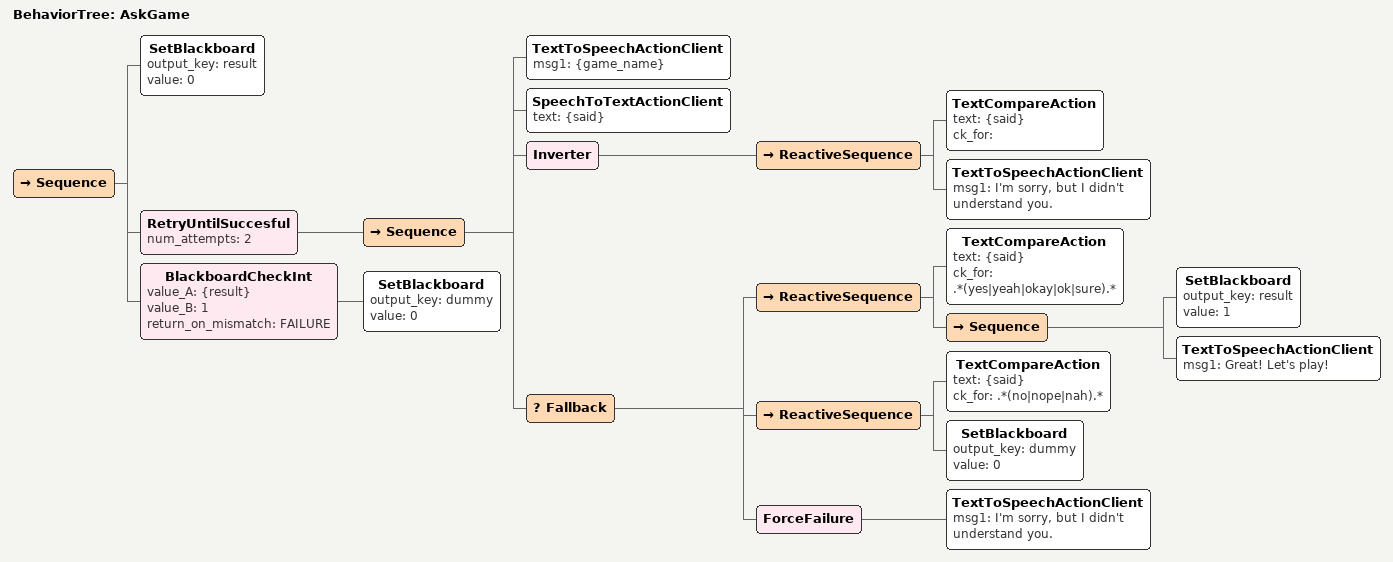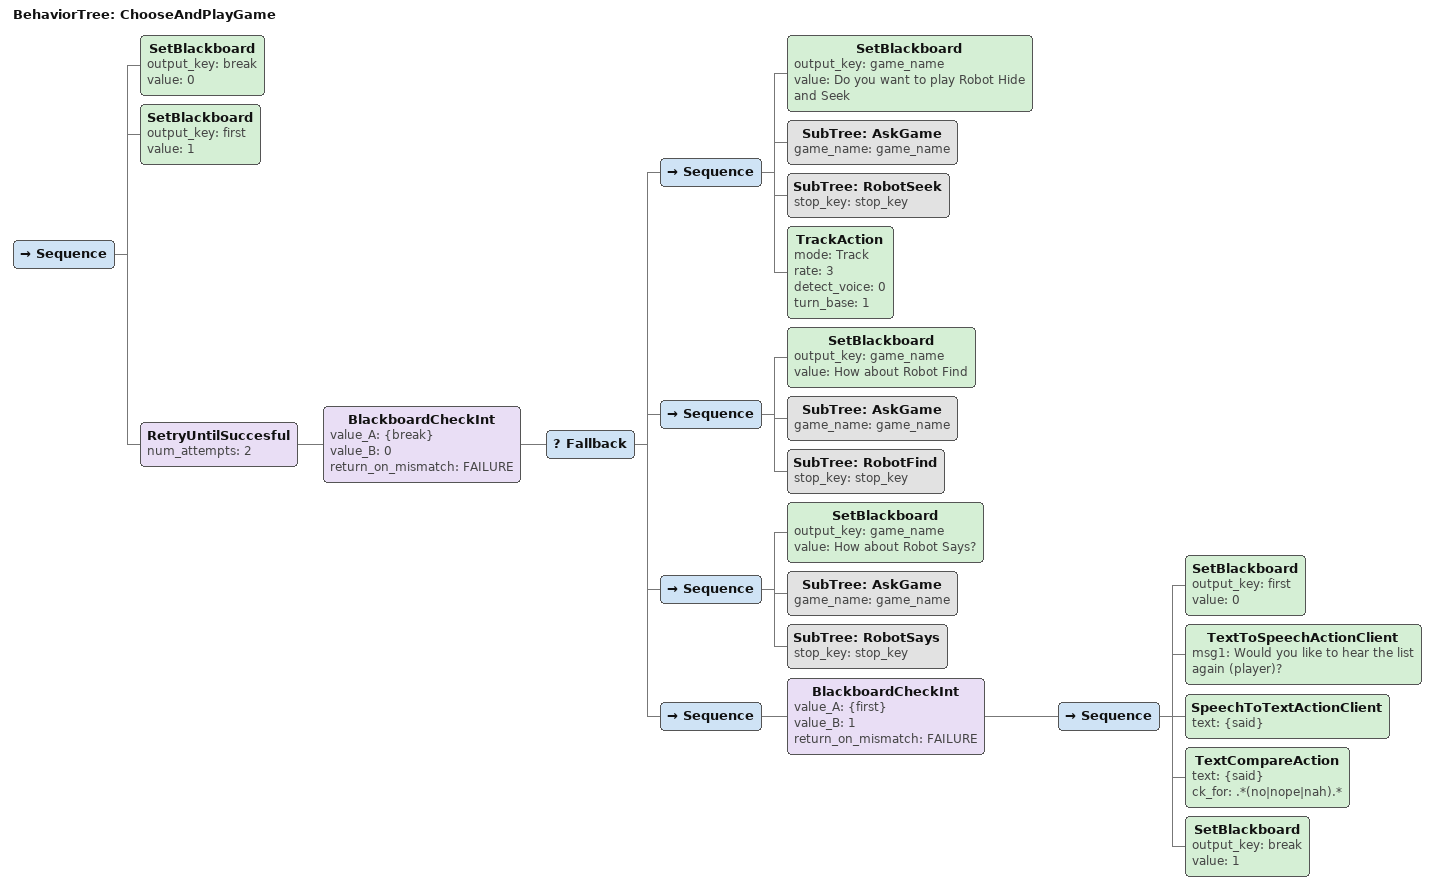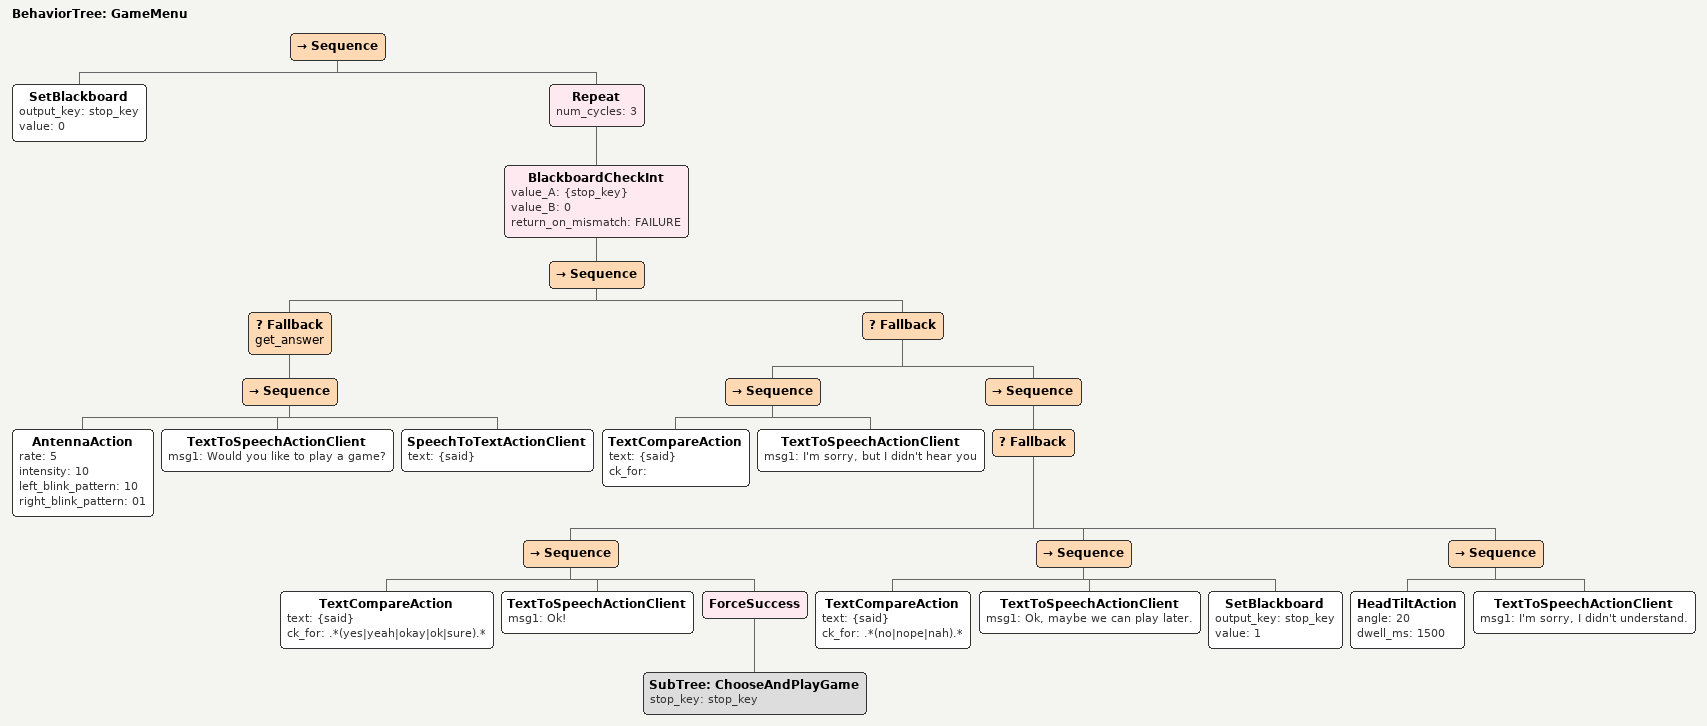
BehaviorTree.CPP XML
<BehaviorTree ID="AskGame">
	<Sequence>
		<SetBlackboard output_key="result" value="0"/>
		<RetryUntilSuccesful num_attempts="2">
			<Sequence>
				<TextToSpeechActionClient msg1="{game_name}"/>
				<SpeechToTextActionClient text="{said}"/>
				<Inverter>
					<ReactiveSequence>
						<TextCompareAction text="{said}" ck_for=""/>
						<TextToSpeechActionClient msg1="I'm sorry, but I didn't understand you."/>
					</ReactiveSequence>
				</Inverter>

				<Fallback>
					<ReactiveSequence>
						<TextCompareAction text="{said}" ck_for=".*(yes|yeah|okay|ok|sure).*"/>
						<Sequence>
							<SetBlackboard output_key="result" value="1"/>
							<TextToSpeechActionClient msg1="Great! Let's play!"/>
						</Sequence>
					</ReactiveSequence>
					<ReactiveSequence>
						<TextCompareAction text="{said}" ck_for=".*(no|nope|nah).*"/>
						<!-- Will return success and end cause loop to finish -->
						<SetBlackboard output_key="dummy" value="0"/>
					</ReactiveSequence>
					<ForceFailure>
						<TextToSpeechActionClient msg1="I'm sorry, but I didn't understand you."/>
					</ForceFailure>
				</Fallback>
			</Sequence>
		</RetryUntilSuccesful>
		<BlackboardCheckInt value_A="{result}" value_B="1" return_on_mismatch="FAILURE">
			<SetBlackboard output_key="dummy" value="0"/>
		</BlackboardCheckInt>
	</Sequence>
</BehaviorTree>

<BehaviorTree ID="ChooseAndPlayGame">
	<Sequence>
		<SetBlackboard output_key="break" value="0"/>
		<SetBlackboard output_key="first" value="1"/>
		<RetryUntilSuccesful num_attempts="2">
			<BlackboardCheckInt value_A="{break}" value_B="0" return_on_mismatch="FAILURE">
				<Fallback>
					<Sequence>
						<SetBlackboard output_key="game_name" value="Do you want to play Robot Hide and Seek"/>
						<SubTree ID="AskGame" game_name="game_name"/>
						<SubTree ID="RobotSeek" stop_key="stop_key"/>
						<TrackAction mode="Track" rate="3" detect_voice="0" turn_base="1"/>
					</Sequence>
					<Sequence>
						<SetBlackboard output_key="game_name" value="How about Robot Find"/>
						<SubTree ID="AskGame" game_name="game_name"/>
						<SubTree ID="RobotFind" stop_key="stop_key"/>
					</Sequence>
					<Sequence>
						<SetBlackboard output_key="game_name" value="How about Robot Says?"/>
						<SubTree ID="AskGame" game_name="game_name"/>
						<SubTree ID="RobotSays" stop_key="stop_key"/>
					</Sequence>
					<Sequence>
						<BlackboardCheckInt value_A="{first}" value_B="1" return_on_mismatch="FAILURE">
							<Sequence>
								<SetBlackboard output_key="first" value="0"/>
								<TextToSpeechActionClient msg1="Would you like to hear the list again (player)?"/>
								<SpeechToTextActionClient text="{said}"/>
								<TextCompareAction text="{said}" ck_for=".*(no|nope|nah).*"/>
								<SetBlackboard output_key="break" value="1"/>
							</Sequence>
						</BlackboardCheckInt>
					</Sequence>
				</Fallback>
			</BlackboardCheckInt>
		</RetryUntilSuccesful>
	</Sequence>
</BehaviorTree>

<BehaviorTree ID="GameMenu">
	<Sequence>
		<SetBlackboard output_key="stop_key" value="0"/>
		<Repeat num_cycles="3">
			<BlackboardCheckInt value_A="{stop_key}" value_B="0" return_on_mismatch="FAILURE">
				<Sequence>
					<Fallback name="get_answer">
						<Sequence>
							<AntennaAction rate="5" intensity="10" left_blink_pattern="10" right_blink_pattern="01"/>
							<TextToSpeechActionClient msg1="Would you like to play a game?"/>
							<SpeechToTextActionClient text="{said}"/>
						</Sequence>
					</Fallback>

					<Fallback>
						<Sequence>
							<TextCompareAction text="{said}" ck_for=""/>
							<TextToSpeechActionClient msg1="I'm sorry, but I didn't hear you"/>
						</Sequence>
						<Sequence>
							<Fallback>
								<Sequence>
									<TextCompareAction text="{said}" ck_for=".*(yes|yeah|okay|ok|sure).*"/>
									<TextToSpeechActionClient msg1="Ok!"/>
									<ForceSuccess>
										<SubTree ID="ChooseAndPlayGame" stop_key="stop_key"/>
									</ForceSuccess>
								</Sequence>
								<Sequence>
									<TextCompareAction text="{said}" ck_for=".*(no|nope|nah).*"/>
									<TextToSpeechActionClient msg1="Ok, maybe we can play later."/>
									<SetBlackboard output_key="stop_key" value="1"/>
								</Sequence>
								<Sequence>
									<HeadTiltAction angle="20" dwell_ms="1500"/>
									<TextToSpeechActionClient msg1="I'm sorry, I didn't understand."/>
								</Sequence>

							</Fallback>
						</Sequence>
					</Fallback>
				</Sequence>
			</BlackboardCheckInt>
		</Repeat>
	</Sequence>
</BehaviorTree>
